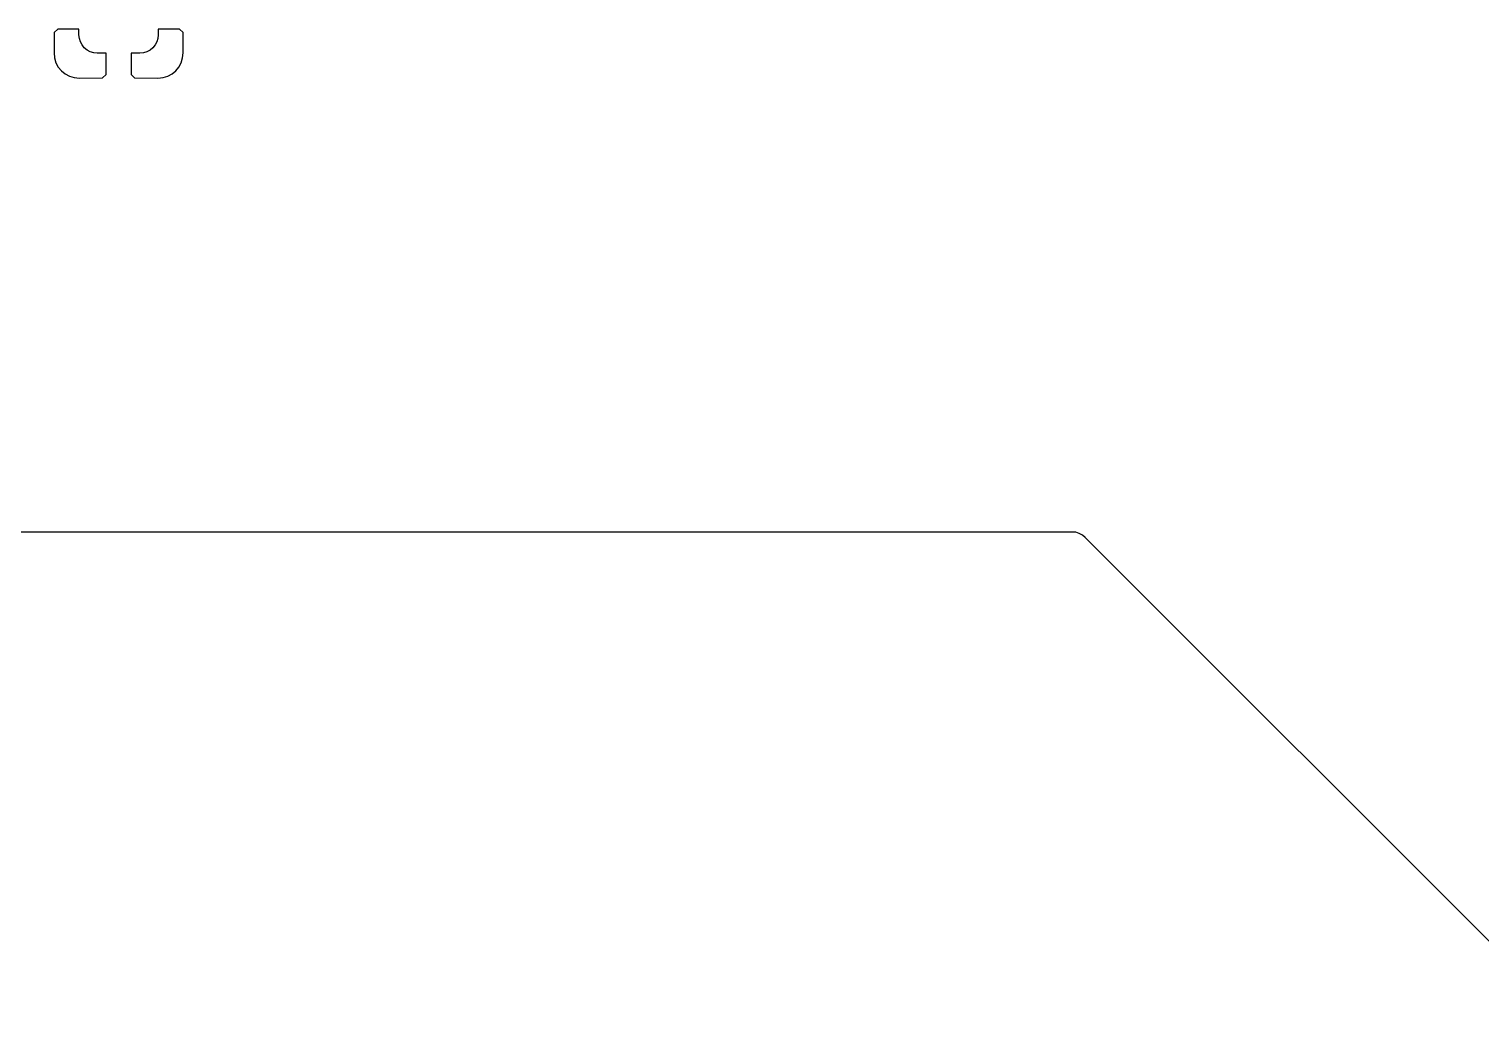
# Model space of a CAD drawing. Extents: x 113.2 to 188.8, y -123.8 to -78.2.
# Drawn here: x 168.58 to 180.3, y -123.83 to -115.78 of the extents above; entities that cross this region are included whole.
import ezdxf

# ---------------------------------------------------------------- set-up
doc = ezdxf.new("R2010")
doc.units = 0
doc.layers.add('BLACK', color=7, linetype='CONTINUOUS')

msp = doc.modelspace()

# ---------------------------------------------------------------- linework, layer by layer
at = {"layer": 'BLACK', "linetype": 'CONTINUOUS'}
for p, q in [((168.78, -115.814), (168.779, -115.977)), ((168.809, -115.785), (168.78, -115.814)), ((168.98, -115.785), (168.809, -115.785)), ((168.98, -115.832), (168.98, -115.785)), ((168.983, -115.861), (168.98, -115.832)), ((169.62, -115.832), (169.617, -115.861)), ((169.62, -115.785), (169.62, -115.832)), ((169.791, -115.785), (169.62, -115.785)), ((169.82, -115.814), (169.791, -115.785)), ((169.821, -115.977), (169.82, -115.814)), ((168.991, -115.889), (168.983, -115.861)), ((169.005, -115.914), (168.991, -115.889)), ((169.023, -115.937), (169.005, -115.914)), ((169.046, -115.955), (169.023, -115.937)), ((169.071, -115.969), (169.046, -115.955)), ((169.099, -115.977), (169.071, -115.969)), ((169.529, -115.969), (169.501, -115.977)), ((169.554, -115.955), (169.529, -115.969)), ((169.577, -115.937), (169.554, -115.955)), ((169.595, -115.914), (169.577, -115.937)), ((169.609, -115.889), (169.595, -115.914)), ((169.617, -115.861), (169.609, -115.889)), ((168.779, -115.977), (168.783, -116.019)), ((168.783, -116.019), (168.794, -116.057)), ((168.794, -116.057), (168.813, -116.092)), ((169.127, -115.98), (169.099, -115.977)), ((169.2, -115.98), (169.127, -115.98)), ((169.2, -116.151), (169.2, -115.98)), ((169.472, -115.98), (169.4, -115.98)), ((169.4, -115.98), (169.4, -116.151)), ((169.501, -115.977), (169.472, -115.98)), ((169.787, -116.092), (169.806, -116.057)), ((169.806, -116.057), (169.817, -116.019)), ((169.817, -116.019), (169.821, -115.977)), ((168.813, -116.092), (168.838, -116.122)), ((168.838, -116.122), (168.868, -116.147)), ((168.868, -116.147), (168.903, -116.166)), ((168.903, -116.166), (168.941, -116.177)), ((168.941, -116.177), (168.983, -116.181)), ((168.983, -116.181), (169.171, -116.18)), ((169.171, -116.18), (169.2, -116.151)), ((169.4, -116.151), (169.429, -116.18)), ((169.429, -116.18), (169.617, -116.181)), ((169.617, -116.181), (169.659, -116.177)), ((169.659, -116.177), (169.697, -116.166)), ((169.697, -116.166), (169.732, -116.147)), ((169.732, -116.147), (169.762, -116.122)), ((169.762, -116.122), (169.787, -116.092)), ((176.99, -119.849), (125.01, -119.849)), ((176.992, -119.849), (176.99, -119.849)), ((176.995, -119.849), (176.992, -119.849)), ((176.996, -119.849), (176.995, -119.849)), ((177, -119.849), (176.996, -119.849)), ((177.004, -119.849), (177, -119.849)), ((177.03, -119.851), (177.004, -119.849)), ((177.004, -119.849), (177.004, -119.849)), ((177.058, -119.86), (177.03, -119.851)), ((177.084, -119.874), (177.058, -119.86)), ((177.107, -119.893), (177.084, -119.874)), ((177.11, -119.896), (177.107, -119.893)), ((177.112, -119.898), (177.11, -119.896)), ((177.113, -119.9), (177.112, -119.898)), ((177.114, -119.901), (177.113, -119.9)), ((181.044, -123.831), (177.114, -119.901))]:
    msp.add_line(p, q, dxfattribs=at)

doc.saveas('drawing.dxf')
